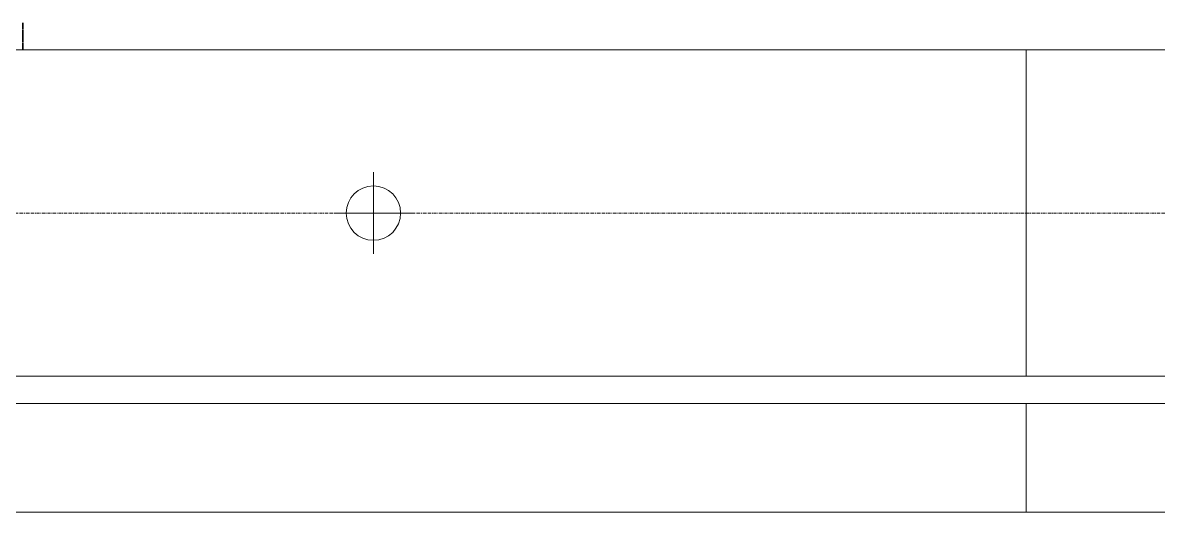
# Model space of a CAD drawing. Header units: millimetres. Extents: x -795739 to -715748, y -34378 to 22353.
# Drawn here: x -728552 to -726464, y 3029 to 3929 of the extents above; entities that cross this region are included whole.
import ezdxf
from ezdxf.xclip import XClip

# ---------------------------------------------------------------- set-up
doc = ezdxf.new("R2010")
doc.units = ezdxf.units.MM
doc.header["$XCLIPFRAME"] = 0
doc.linetypes.add('- SOM Dash 1_8_', pattern=[4.7625, 3.175, -1.5875])
doc.linetypes.add('DPA_Grid _ Level 100', pattern=[10, 5.5, -1.6, 1.3, -1.6])
for name, color, linetype, lineweight in [('A-DETL-GENF', 2, 'Continuous', 9), ('A-GLAZ-CURT', 2, 'Continuous', 9), ('E-LITE-EQPM', 2, 'Continuous', 9), ('I-WALL-E', 2, 'Continuous', 35), ('S-GRID', 251, 'Continuous', 9)]:
    doc.layers.add(name, color=color, linetype=linetype, lineweight=lineweight)

# ---------------------------------------------------------------- blocks, each defined once
blk = doc.blocks.new('*U1241')
at = {"layer": 'S-GRID', "linetype": 'DPA_Grid _ Level 100'}
blk.add_line((57901.1, 0), (-15767.8, 0), dxfattribs=at)
blk = doc.blocks.new('System Panel - DPA-AR_Metal Ceiling Rectangular Panel-V27-4282-01 ENLARGED LOWER PLATFORM LEVEL - REFLECTED CEILING PLAN - SHEET 3')
at = {"layer": 'A-GLAZ-CURT'}
for p, q in [((-773182.4, 3879), (-775582.4, 3879)), ((-775582.4, 3879), (-775582.4, 3279)), ((-775582.4, 3279), (-775582.4, 3879)), ((-775582.4, 3879), (-773182.4, 3879)), ((-773182.4, 3279), (-773182.4, 3879)), ((-773182.4, 3879), (-773182.4, 3279)), ((-775582.4, 3279), (-773182.4, 3279)), ((-773182.4, 3279), (-775582.4, 3279))]:
    blk.add_line(p, q, dxfattribs=at)
blk = doc.blocks.new('System Panel - DPA-AR_Metal Ceiling Rectangular Panel-13139259-4282-01 ENLARGED LOWER PLATFORM LEVEL - REFLECTED CEILING PLAN - SHEET 3')
at = {"layer": 'A-GLAZ-CURT'}
for p, q in [((-741107.4, 4129), (-743507.4, 4129)), ((-743507.4, 4129), (-743507.4, 3929)), ((-743507.4, 3929), (-743507.4, 4129)), ((-743507.4, 4129), (-741107.4, 4129)), ((-741107.4, 3929), (-741107.4, 4129)), ((-741107.4, 4129), (-741107.4, 3929)), ((-743507.4, 3929), (-741107.4, 3929)), ((-741107.4, 3929), (-743507.4, 3929))]:
    blk.add_line(p, q, dxfattribs=at)
blk = doc.blocks.new('*U553')
at = {"layer": 'A-GLAZ-CURT'}
for name, p in [('System Panel - DPA-AR_Metal Ceiling Rectangular Panel-V27-4282-01 ENLARGED LOWER PLATFORM LEVEL - REFLECTED CEILING PLAN - SHEET 3', (825357.4, -3579)), ('System Panel - DPA-AR_Metal Ceiling Rectangular Panel-V27-4282-01 ENLARGED LOWER PLATFORM LEVEL - REFLECTED CEILING PLAN - SHEET 3', (827757.4, -3579)), ('System Panel - DPA-AR_Metal Ceiling Rectangular Panel-13139259-4282-01 ENLARGED LOWER PLATFORM LEVEL - REFLECTED CEILING PLAN - SHEET 3', (793282.4, -4479)), ('System Panel - DPA-AR_Metal Ceiling Rectangular Panel-13139259-4282-01 ENLARGED LOWER PLATFORM LEVEL - REFLECTED CEILING PLAN - SHEET 3', (795682.4, -4479))]:
    blk.add_blockref(name, p, dxfattribs=at)
blk = doc.blocks.new('LGF_DL_SAA_LowPower_DL1a - LGF_DL_SAA_LowPower_DL1a-8832329-4180-01 LOWER PLATFORM LEVEL - REFLECTED CEILING PLAN')
at = {"layer": 'A-DETL-GENF'}
for p, q in [((0, 75), (0, -75)), ((72.5, 0), (-72.5, 0))]:
    blk.add_line(p, q, dxfattribs=at)
blk.add_circle((0, 0), 50, dxfattribs=at)
blk = doc.blocks.new('C-1-PP19-AR-4180-01-B_20250908-040939_EXDOWNLIGHT')
at = {"layer": 'E-LITE-EQPM', "extrusion": (0, 0, -1), "rotation": 180}
blk.add_blockref('LGF_DL_SAA_LowPower_DL1a - LGF_DL_SAA_LowPower_DL1a-8832329-4180-01 LOWER PLATFORM LEVEL - REFLECTED CEILING PLAN', (-16775, 0), dxfattribs=at)

msp = doc.modelspace()

# ---------------------------------------------------------------- linework, layer by layer
at = {"layer": 'I-WALL-E', "color": 8, "linetype": '- SOM Dash 1_8_'}
for p, q in [((-728552.4, 3929), (-728552.4, 3879)), ((-728552.4, 3879), (-728552.4, 3929))]:
    msp.add_line(p, q, dxfattribs=at)

# ---------------------------------------------------------------- block references
for name in ['*U1241', '*U553']:
    msp.add_blockref(name, (-778882.4, 3579))
ref = msp.add_blockref('C-1-PP19-AR-4180-01-B_20250908-040939_EXDOWNLIGHT', (-744682.4, 3579))
XClip(ref).set_block_clipping_path([(-45801.3280238605, -9620.0077451947), (23704.0078937773, 10334.9999958097)])

doc.saveas('drawing.dxf')
